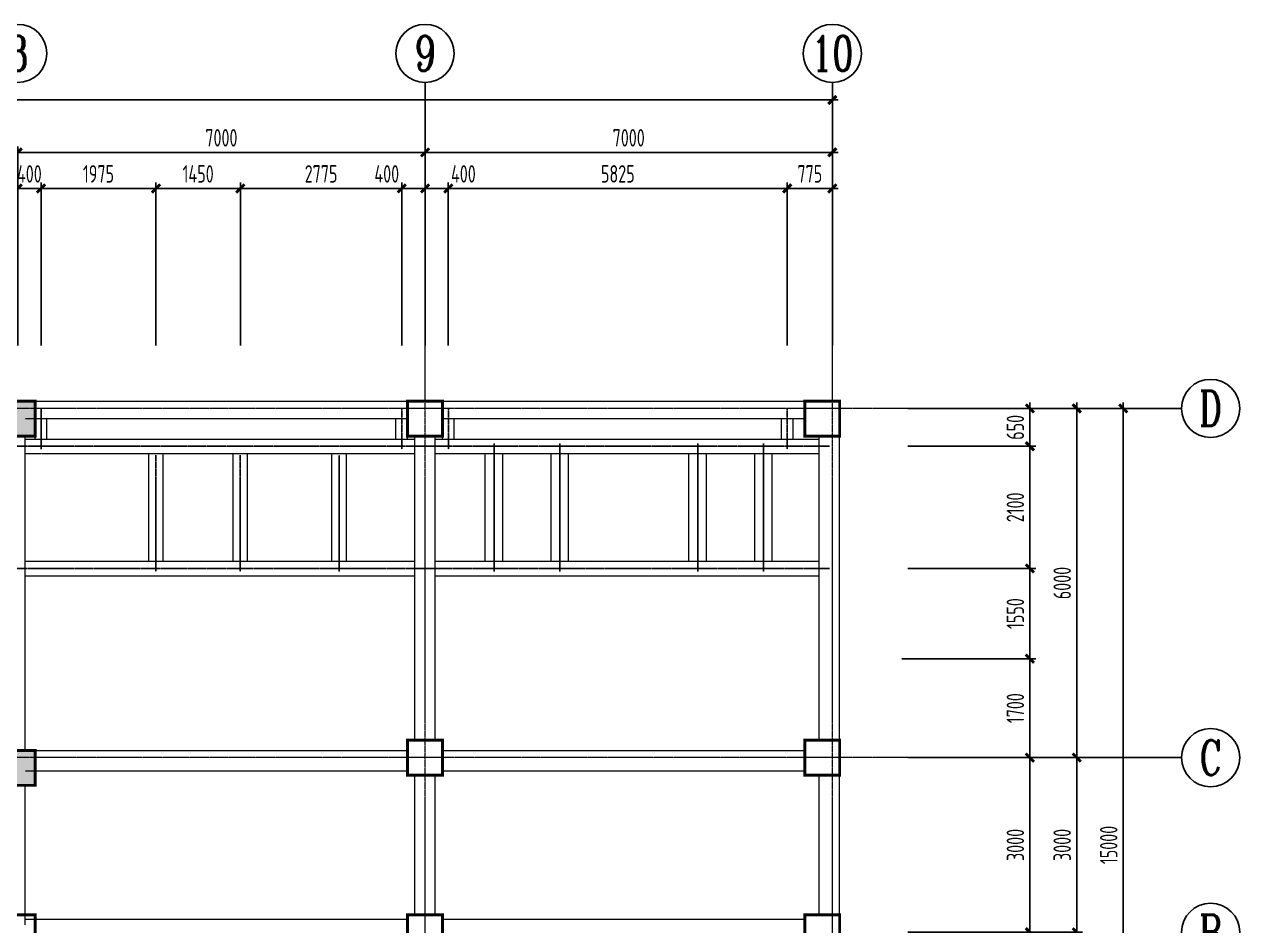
# Model space of a CAD drawing. Header units: millimetres. Extents: x 2470 to 71470, y 1213 to 29413.
# Drawn here: x 50582 to 71470, y 13926 to 29413 of the extents above; entities that cross this region are included whole.
import ezdxf
from ezdxf.enums import TextEntityAlignment as Align

# ---------------------------------------------------------------- set-up
doc = ezdxf.new("R2010")
doc.units = ezdxf.units.MM
doc.linetypes.add('CENTER', pattern=[2, 1.25, -0.25, 0.25, -0.25])
doc.linetypes.add('DASHED', pattern=[0.75, 0.5, -0.25])
for name, color, linetype in [('AXIS', 253, 'CENTER'), ('AXIS_DIM', 3, 'Continuous'), ('AXIS_NUM', 7, 'Continuous'), ('BEAM', 4, 'DASHED'), ('BEAM_CON', 4, 'Continuous'), ('COLU', 7, 'Continuous'), ('COLU_HATCH', 251, 'Continuous')]:
    doc.layers.add(name, color=color, linetype=linetype)
doc.styles.add('TSSD_Axis', font='Complex.shx', dxfattribs={"width": 0.7, "bigfont": 'hztxt.shx'})
doc.styles.add('TSSD_Dimension', font='Tssdeng.shx', dxfattribs={"width": 0.7, "bigfont": 'hztxt.shx'})
doc.dimstyles.new('TSSD_100_100$0', dxfattribs={"dimtxt": 300, "dimasz": 100, "dimexe": 100, "dimexo": 100, "dimgap": 100, "dimtad": 1, "dimdec": 0, "dimzin": 0, "dimdsep": 46, "dimtxsty": 'TSSD_Dimension', "dimblk": 'ARCHTICK', "dimblk1": 'ARCHTICK', "dimblk2": '_TSDBK', "dimcen": 0, "dimdle": 100, "dimclrt": 7, "dimadec": 1, "dimazin": 0, "dimtfac": 1, "dimtdec": 0, "dimtix": 1, "dimtmove": 2, "dimatfit": 3, "dimldrblk": '_TSDBK', "dimfxl": 1, "dimtolj": 1, "dimtzin": 0, "dimarcsym": 0})

# ---------------------------------------------------------------- blocks, each defined once
blk = doc.blocks.new('ts_axno')
at = {"color": 0, "linetype": 'ByBlock', "lineweight": -2}
blk.add_circle((0, 0), 0.5, dxfattribs=at)
at = {"color": 0, "linetype": 'ByBlock', "lineweight": -2, "style": 'TSSD_Axis', "width": 0.7}
blk.add_attdef('A', text='', height=0.6, dxfattribs=at).set_placement((0, 0), align=Align.MIDDLE_CENTER)
blk = doc.blocks.new('_ArchTick')
at = {"color": 0, "const_width": 0.5}
blk.add_lwpolyline([(-0.71, -0.71), (0.71, 0.71)], dxfattribs=at)
blk = doc.blocks.new('*D27')
at = {"layer": 'AXIS_DIM', "color": 0, "lineweight": -2, "transparency": 16777216}
for p, q in [((5059247, -70555), (5066447, -70555)), ((5059347, -73255), (5059347, -70455)), ((5066347, -73255), (5066347, -70455))]:
    blk.add_line(p, q, dxfattribs=at)
at = {"layer": 'Defpoints', "color": 0, "transparency": 16777216}
for p in [(5066347, -70555), (5059347, -73355), (5066347, -73355)]:
    blk.add_point(p, dxfattribs=at)
at = {"layer": 'AXIS_DIM', "color": 0, "lineweight": -2, "transparency": 16777216, "xscale": 100, "yscale": 100, "zscale": 100, "rotation": 180}
blk.add_blockref('_ArchTick', (5059347, -70555), dxfattribs=at)
at = {"layer": 'AXIS_DIM', "color": 0, "lineweight": -2, "transparency": 16777216, "xscale": 100, "yscale": 100, "zscale": 100}
blk.add_blockref('_ArchTick', (5066347, -70555), dxfattribs=at)
at = {"layer": 'AXIS_DIM', "color": 7, "transparency": 16777216, "insert": (5062847, -70305), "char_height": 300, "attachment_point": 5, "style": 'TSSD_Dimension'}
blk.add_mtext('\\A1;7000', dxfattribs=at)
blk = doc.blocks.new('_TSDBK')
blk.add_line((-1, 0), (1.5, 0))
at = {"const_width": 0.5}
blk.add_lwpolyline([(-0.7, -0.7), (0.7, 0.7)], dxfattribs=at)
blk = doc.blocks.new('*D28')
at = {"layer": 'AXIS_DIM', "color": 0, "lineweight": -2, "transparency": 16777216}
for p, q in [((5066247, -70555), (5073447, -70555)), ((5066347, -73255), (5066347, -70455)), ((5073347, -73255), (5073347, -70455))]:
    blk.add_line(p, q, dxfattribs=at)
at = {"layer": 'Defpoints', "color": 0, "transparency": 16777216}
for p in [(5073347, -70555), (5066347, -73355), (5073347, -73355)]:
    blk.add_point(p, dxfattribs=at)
at = {"layer": 'AXIS_DIM', "color": 0, "lineweight": -2, "transparency": 16777216, "xscale": 100, "yscale": 100, "zscale": 100, "rotation": 180}
blk.add_blockref('_ArchTick', (5066347, -70555), dxfattribs=at)
at = {"layer": 'AXIS_DIM', "color": 0, "lineweight": -2, "transparency": 16777216, "xscale": 100, "yscale": 100, "zscale": 100}
blk.add_blockref('_ArchTick', (5073347, -70555), dxfattribs=at)
at = {"layer": 'AXIS_DIM', "color": 7, "transparency": 16777216, "insert": (5069847, -70305), "char_height": 300, "attachment_point": 5, "style": 'TSSD_Dimension'}
blk.add_mtext('\\A1;7000', dxfattribs=at)
blk = doc.blocks.new('*D29')
at = {"layer": 'AXIS_DIM', "color": 0, "lineweight": -2, "transparency": 16777216}
for p, q in [((5018247, -69655), (5073447, -69655)), ((5018347, -73255), (5018347, -69555)), ((5073347, -73155), (5073347, -69555))]:
    blk.add_line(p, q, dxfattribs=at)
at = {"layer": 'Defpoints', "color": 0, "transparency": 16777216}
for p in [(5073347, -69655), (5073347, -73255), (5018347, -73355)]:
    blk.add_point(p, dxfattribs=at)
at = {"layer": 'AXIS_DIM', "color": 0, "lineweight": -2, "transparency": 16777216, "xscale": 100, "yscale": 100, "zscale": 100, "rotation": 180}
blk.add_blockref('_ArchTick', (5018347, -69655), dxfattribs=at)
at = {"layer": 'AXIS_DIM', "color": 0, "lineweight": -2, "transparency": 16777216, "xscale": 100, "yscale": 100, "zscale": 100}
blk.add_blockref('_ArchTick', (5073347, -69655), dxfattribs=at)
at = {"layer": 'AXIS_DIM', "color": 7, "transparency": 16777216, "insert": (5045847, -69405), "char_height": 300, "attachment_point": 5, "style": 'TSSD_Dimension'}
blk.add_mtext('\\A1;55000', dxfattribs=at)
blk = doc.blocks.new('*D33')
at = {"layer": 'AXIS_DIM', "color": 0, "lineweight": -2, "transparency": 16777216}
for p, q in [((5066247, -71175), (5066847, -71175)), ((5066347, -73875), (5066347, -71075)), ((5066747, -73875), (5066747, -71075))]:
    blk.add_line(p, q, dxfattribs=at)
at = {"layer": 'Defpoints', "color": 0, "transparency": 16777216}
for p in [(5066747, -71175), (5066347, -73975), (5066747, -73975)]:
    blk.add_point(p, dxfattribs=at)
at = {"layer": 'AXIS_DIM', "color": 0, "lineweight": -2, "transparency": 16777216, "xscale": 100, "yscale": 100, "zscale": 100, "rotation": 180}
blk.add_blockref('_ArchTick', (5066347, -71175), dxfattribs=at)
at = {"layer": 'AXIS_DIM', "color": 0, "lineweight": -2, "transparency": 16777216, "xscale": 100, "yscale": 100, "zscale": 100}
blk.add_blockref('_ArchTick', (5066747, -71175), dxfattribs=at)
at = {"layer": 'AXIS_DIM', "color": 7, "transparency": 16777216, "insert": (5067006, -70925), "char_height": 300, "attachment_point": 5, "style": 'TSSD_Dimension'}
blk.add_mtext('\\A1;400', dxfattribs=at)
blk = doc.blocks.new('*D46')
at = {"layer": 'AXIS_DIM', "color": 0, "lineweight": -2, "transparency": 16777216}
for p, q in [((5075447, -80955), (5077647, -80955)), ((5077547, -84055), (5077547, -80855)), ((5075447, -83955), (5077647, -83955))]:
    blk.add_line(p, q, dxfattribs=at)
at = {"layer": 'Defpoints', "color": 0, "transparency": 16777216}
for p in [(5075347, -80955), (5077547, -80955), (5075347, -83955)]:
    blk.add_point(p, dxfattribs=at)
at = {"layer": 'AXIS_DIM', "color": 0, "lineweight": -2, "transparency": 16777216, "xscale": 100, "yscale": 100, "zscale": 100}
for p, rotation in [((5077547, -80955), 90), ((5077547, -83955), 270)]:
    blk.add_blockref('_ArchTick', p, dxfattribs=dict(at, rotation=rotation))
at = {"layer": 'AXIS_DIM', "color": 7, "transparency": 16777216, "insert": (5077297, -82455), "char_height": 300, "attachment_point": 5, "rotation": 90, "style": 'TSSD_Dimension'}
blk.add_mtext('\\A1;3000', dxfattribs=at)
blk = doc.blocks.new('*D47')
at = {"layer": 'AXIS_DIM', "color": 0, "lineweight": -2, "transparency": 16777216}
for p, q in [((5075447, -74955), (5077647, -74955)), ((5077547, -81055), (5077547, -74855)), ((5075447, -80955), (5077647, -80955))]:
    blk.add_line(p, q, dxfattribs=at)
at = {"layer": 'Defpoints', "color": 0, "transparency": 16777216}
for p in [(5075347, -74955), (5077547, -74955), (5075347, -80955)]:
    blk.add_point(p, dxfattribs=at)
at = {"layer": 'AXIS_DIM', "color": 0, "lineweight": -2, "transparency": 16777216, "xscale": 100, "yscale": 100, "zscale": 100}
for p, rotation in [((5077547, -74955), 90), ((5077547, -80955), 270)]:
    blk.add_blockref('_ArchTick', p, dxfattribs=dict(at, rotation=rotation))
at = {"layer": 'AXIS_DIM', "color": 7, "transparency": 16777216, "insert": (5077297, -77955), "char_height": 300, "attachment_point": 5, "rotation": 90, "style": 'TSSD_Dimension'}
blk.add_mtext('\\A1;6000', dxfattribs=at)
blk = doc.blocks.new('*D48')
at = {"layer": 'AXIS_DIM', "color": 0, "lineweight": -2, "transparency": 16777216}
for p, q in [((5075447, -74955), (5078447, -74955)), ((5078347, -90055), (5078347, -74855)), ((5075447, -89955), (5078447, -89955))]:
    blk.add_line(p, q, dxfattribs=at)
at = {"layer": 'Defpoints', "color": 0, "transparency": 16777216}
for p in [(5075347, -74955), (5078347, -74955), (5075347, -89955)]:
    blk.add_point(p, dxfattribs=at)
at = {"layer": 'AXIS_DIM', "color": 0, "lineweight": -2, "transparency": 16777216, "xscale": 100, "yscale": 100, "zscale": 100}
for p, rotation in [((5078347, -74955), 90), ((5078347, -89955), 270)]:
    blk.add_blockref('_ArchTick', p, dxfattribs=dict(at, rotation=rotation))
at = {"layer": 'AXIS_DIM', "color": 7, "transparency": 16777216, "insert": (5078097, -82455), "char_height": 300, "attachment_point": 5, "rotation": 90, "style": 'TSSD_Dimension'}
blk.add_mtext('\\A1;15000', dxfattribs=at)
blk = doc.blocks.new('*D50')
at = {"layer": 'AXIS_DIM', "color": 0, "lineweight": -2, "transparency": 16777216}
for p, q in [((5074642, -80955), (5076842, -80955)), ((5076742, -84055), (5076742, -80855)), ((5074642, -83955), (5076842, -83955))]:
    blk.add_line(p, q, dxfattribs=at)
at = {"layer": 'Defpoints', "color": 0, "transparency": 16777216}
for p in [(5074542, -80955), (5076742, -80955), (5074542, -83955)]:
    blk.add_point(p, dxfattribs=at)
at = {"layer": 'AXIS_DIM', "color": 0, "lineweight": -2, "transparency": 16777216, "xscale": 100, "yscale": 100, "zscale": 100}
for p, rotation in [((5076742, -80955), 90), ((5076742, -83955), 270)]:
    blk.add_blockref('_ArchTick', p, dxfattribs=dict(at, rotation=rotation))
at = {"layer": 'AXIS_DIM', "color": 7, "transparency": 16777216, "insert": (5076492, -82455), "char_height": 300, "attachment_point": 5, "rotation": 90, "style": 'TSSD_Dimension'}
blk.add_mtext('\\A1;3000', dxfattribs=at)
blk = doc.blocks.new('*D51')
at = {"layer": 'AXIS_DIM', "color": 0, "lineweight": -2, "transparency": 16777216}
for p, q in [((5076742, -81055), (5076742, -79155)), ((5074539, -79255), (5076842, -79255)), ((5074642, -80955), (5076842, -80955))]:
    blk.add_line(p, q, dxfattribs=at)
at = {"layer": 'Defpoints', "color": 0, "transparency": 16777216}
for p in [(5074439, -79255), (5076742, -79255), (5074542, -80955)]:
    blk.add_point(p, dxfattribs=at)
at = {"layer": 'AXIS_DIM', "color": 0, "lineweight": -2, "transparency": 16777216, "xscale": 100, "yscale": 100, "zscale": 100}
for p, rotation in [((5076742, -79255), 90), ((5076742, -80955), 270)]:
    blk.add_blockref('_ArchTick', p, dxfattribs=dict(at, rotation=rotation))
at = {"layer": 'AXIS_DIM', "color": 7, "transparency": 16777216, "insert": (5076492, -80105), "char_height": 300, "attachment_point": 5, "rotation": 90, "style": 'TSSD_Dimension'}
blk.add_mtext('\\A1;1700', dxfattribs=at)
blk = doc.blocks.new('*D66')
at = {"layer": 'AXIS_DIM', "color": 0, "lineweight": -2, "transparency": 16777216}
for p, q in [((5065847, -71175), (5066447, -71175)), ((5065947, -73875), (5065947, -71075)), ((5066347, -73875), (5066347, -71075))]:
    blk.add_line(p, q, dxfattribs=at)
at = {"layer": 'Defpoints', "color": 0, "transparency": 16777216}
for p in [(5066347, -71175), (5065947, -73975), (5066347, -73975)]:
    blk.add_point(p, dxfattribs=at)
at = {"layer": 'AXIS_DIM', "color": 0, "lineweight": -2, "transparency": 16777216, "xscale": 100, "yscale": 100, "zscale": 100, "rotation": 180}
blk.add_blockref('_ArchTick', (5065947, -71175), dxfattribs=at)
at = {"layer": 'AXIS_DIM', "color": 0, "lineweight": -2, "transparency": 16777216, "xscale": 100, "yscale": 100, "zscale": 100}
blk.add_blockref('_ArchTick', (5066347, -71175), dxfattribs=at)
at = {"layer": 'AXIS_DIM', "color": 7, "transparency": 16777216, "insert": (5065689, -70925), "char_height": 300, "attachment_point": 5, "style": 'TSSD_Dimension'}
blk.add_mtext('\\A1;400', dxfattribs=at)
blk = doc.blocks.new('*D67')
at = {"layer": 'AXIS_DIM', "color": 0, "lineweight": -2, "transparency": 16777216}
for p, q in [((5059347, -71175), (5059247, -71175)), ((5059347, -73875), (5059347, -71075)), ((5059347, -71175), (5059747, -71175)), ((5059747, -73875), (5059747, -71075)), ((5059747, -71175), (5059847, -71175))]:
    blk.add_line(p, q, dxfattribs=at)
at = {"layer": 'Defpoints', "color": 0, "transparency": 16777216}
for p in [(5059747, -71175), (5059347, -73975), (5059747, -73975)]:
    blk.add_point(p, dxfattribs=at)
at = {"layer": 'AXIS_DIM', "color": 0, "lineweight": -2, "transparency": 16777216, "xscale": 100, "yscale": 100, "zscale": 100}
blk.add_blockref('_ArchTick', (5059347, -71175), dxfattribs=at)
at = {"layer": 'AXIS_DIM', "color": 0, "lineweight": -2, "transparency": 16777216, "xscale": 100, "yscale": 100, "zscale": 100, "rotation": 180}
blk.add_blockref('_ArchTick', (5059747, -71175), dxfattribs=at)
at = {"layer": 'AXIS_DIM', "color": 7, "transparency": 16777216, "insert": (5059547, -70925), "char_height": 300, "attachment_point": 5, "style": 'TSSD_Dimension'}
blk.add_mtext('\\A1;400', dxfattribs=at)
blk = doc.blocks.new('*D68')
at = {"layer": 'AXIS_DIM', "color": 0, "lineweight": -2, "transparency": 16777216}
for p, q in [((5059647, -71175), (5061823, -71175)), ((5059747, -73875), (5059747, -71075)), ((5061723, -73875), (5061723, -71075))]:
    blk.add_line(p, q, dxfattribs=at)
at = {"layer": 'Defpoints', "color": 0, "transparency": 16777216}
for p in [(5061723, -71175), (5059747, -73975), (5061723, -73975)]:
    blk.add_point(p, dxfattribs=at)
at = {"layer": 'AXIS_DIM', "color": 0, "lineweight": -2, "transparency": 16777216, "xscale": 100, "yscale": 100, "zscale": 100, "rotation": 180}
blk.add_blockref('_ArchTick', (5059747, -71175), dxfattribs=at)
at = {"layer": 'AXIS_DIM', "color": 0, "lineweight": -2, "transparency": 16777216, "xscale": 100, "yscale": 100, "zscale": 100}
blk.add_blockref('_ArchTick', (5061723, -71175), dxfattribs=at)
at = {"layer": 'AXIS_DIM', "color": 7, "transparency": 16777216, "insert": (5060735, -70925), "char_height": 300, "attachment_point": 5, "style": 'TSSD_Dimension'}
blk.add_mtext('\\A1;1975', dxfattribs=at)
blk = doc.blocks.new('*D69')
at = {"layer": 'AXIS_DIM', "color": 0, "lineweight": -2, "transparency": 16777216}
for p, q in [((5066647, -71175), (5072672, -71175)), ((5066747, -73875), (5066747, -71075)), ((5072572, -73875), (5072572, -71075))]:
    blk.add_line(p, q, dxfattribs=at)
at = {"layer": 'Defpoints', "color": 0, "transparency": 16777216}
for p in [(5072572, -71175), (5066747, -73975), (5072572, -73975)]:
    blk.add_point(p, dxfattribs=at)
at = {"layer": 'AXIS_DIM', "color": 0, "lineweight": -2, "transparency": 16777216, "xscale": 100, "yscale": 100, "zscale": 100, "rotation": 180}
blk.add_blockref('_ArchTick', (5066747, -71175), dxfattribs=at)
at = {"layer": 'AXIS_DIM', "color": 0, "lineweight": -2, "transparency": 16777216, "xscale": 100, "yscale": 100, "zscale": 100}
blk.add_blockref('_ArchTick', (5072572, -71175), dxfattribs=at)
at = {"layer": 'AXIS_DIM', "color": 7, "transparency": 16777216, "insert": (5069660, -70925), "char_height": 300, "attachment_point": 5, "style": 'TSSD_Dimension'}
blk.add_mtext('\\A1;5825', dxfattribs=at)
blk = doc.blocks.new('*D70')
at = {"layer": 'AXIS_DIM', "color": 0, "lineweight": -2, "transparency": 16777216}
for p, q in [((5072472, -71175), (5073447, -71175)), ((5072572, -73875), (5072572, -71075)), ((5073347, -73875), (5073347, -71075))]:
    blk.add_line(p, q, dxfattribs=at)
at = {"layer": 'Defpoints', "color": 0, "transparency": 16777216}
for p in [(5073347, -71175), (5072572, -73975), (5073347, -73975)]:
    blk.add_point(p, dxfattribs=at)
at = {"layer": 'AXIS_DIM', "color": 0, "lineweight": -2, "transparency": 16777216, "xscale": 100, "yscale": 100, "zscale": 100, "rotation": 180}
blk.add_blockref('_ArchTick', (5072572, -71175), dxfattribs=at)
at = {"layer": 'AXIS_DIM', "color": 0, "lineweight": -2, "transparency": 16777216, "xscale": 100, "yscale": 100, "zscale": 100}
blk.add_blockref('_ArchTick', (5073347, -71175), dxfattribs=at)
at = {"layer": 'AXIS_DIM', "color": 7, "transparency": 16777216, "insert": (5072960, -70925), "char_height": 300, "attachment_point": 5, "style": 'TSSD_Dimension'}
blk.add_mtext('\\A1;775', dxfattribs=at)
blk = doc.blocks.new('*D98')
at = {"layer": 'AXIS_DIM', "color": 0, "lineweight": -2, "transparency": 16777216}
for p, q in [((5076742, -79355), (5076742, -77605)), ((5074642, -77705), (5076842, -77705)), ((5074539, -79255), (5076842, -79255))]:
    blk.add_line(p, q, dxfattribs=at)
at = {"layer": 'Defpoints', "color": 0, "transparency": 16777216}
for p in [(5074542, -77705), (5076742, -77705), (5074439, -79255)]:
    blk.add_point(p, dxfattribs=at)
at = {"layer": 'AXIS_DIM', "color": 0, "lineweight": -2, "transparency": 16777216, "xscale": 100, "yscale": 100, "zscale": 100}
for p, rotation in [((5076742, -77705), 90), ((5076742, -79255), 270)]:
    blk.add_blockref('_ArchTick', p, dxfattribs=dict(at, rotation=rotation))
at = {"layer": 'AXIS_DIM', "color": 7, "transparency": 16777216, "insert": (5076492, -78480), "char_height": 300, "attachment_point": 5, "rotation": 90, "style": 'TSSD_Dimension'}
blk.add_mtext('\\A1;1550', dxfattribs=at)
blk = doc.blocks.new('*D99')
at = {"layer": 'AXIS_DIM', "color": 0, "lineweight": -2, "transparency": 16777216}
for p, q in [((5074642, -74955), (5076842, -74955)), ((5076742, -75705), (5076742, -74855)), ((5074642, -75605), (5076842, -75605))]:
    blk.add_line(p, q, dxfattribs=at)
at = {"layer": 'Defpoints', "color": 0, "transparency": 16777216}
for p in [(5074542, -74955), (5076742, -74955), (5074542, -75605)]:
    blk.add_point(p, dxfattribs=at)
at = {"layer": 'AXIS_DIM', "color": 0, "lineweight": -2, "transparency": 16777216, "xscale": 100, "yscale": 100, "zscale": 100}
for p, rotation in [((5076742, -74955), 90), ((5076742, -75605), 270)]:
    blk.add_blockref('_ArchTick', p, dxfattribs=dict(at, rotation=rotation))
at = {"layer": 'AXIS_DIM', "color": 7, "transparency": 16777216, "insert": (5076492, -75280), "char_height": 300, "attachment_point": 5, "rotation": 90, "style": 'TSSD_Dimension'}
blk.add_mtext('\\A1;650', dxfattribs=at)
blk = doc.blocks.new('*D100')
at = {"layer": 'AXIS_DIM', "color": 0, "lineweight": -2, "transparency": 16777216}
for p, q in [((5074642, -75605), (5076842, -75605)), ((5076742, -77805), (5076742, -75505)), ((5074642, -77705), (5076842, -77705))]:
    blk.add_line(p, q, dxfattribs=at)
at = {"layer": 'Defpoints', "color": 0, "transparency": 16777216}
for p in [(5074542, -75605), (5076742, -75605), (5074542, -77705)]:
    blk.add_point(p, dxfattribs=at)
at = {"layer": 'AXIS_DIM', "color": 0, "lineweight": -2, "transparency": 16777216, "xscale": 100, "yscale": 100, "zscale": 100}
for p, rotation in [((5076742, -75605), 90), ((5076742, -77705), 270)]:
    blk.add_blockref('_ArchTick', p, dxfattribs=dict(at, rotation=rotation))
at = {"layer": 'AXIS_DIM', "color": 7, "transparency": 16777216, "insert": (5076492, -76655), "char_height": 300, "attachment_point": 5, "rotation": 90, "style": 'TSSD_Dimension'}
blk.add_mtext('\\A1;2100', dxfattribs=at)
blk = doc.blocks.new('*D42')
at = {"layer": 'AXIS_DIM', "color": 0, "lineweight": -2, "transparency": 16777216}
for p, q in [((5061623, -71175), (5063273, -71175)), ((5061723, -73875), (5061723, -71075)), ((5063173, -73875), (5063173, -71075))]:
    blk.add_line(p, q, dxfattribs=at)
at = {"layer": 'Defpoints', "color": 0, "transparency": 16777216}
for p in [(5063173, -71175), (5061723, -73975), (5063173, -73975)]:
    blk.add_point(p, dxfattribs=at)
at = {"layer": 'AXIS_DIM', "color": 0, "lineweight": -2, "transparency": 16777216, "xscale": 100, "yscale": 100, "zscale": 100, "rotation": 180}
blk.add_blockref('_ArchTick', (5061723, -71175), dxfattribs=at)
at = {"layer": 'AXIS_DIM', "color": 0, "lineweight": -2, "transparency": 16777216, "xscale": 100, "yscale": 100, "zscale": 100}
blk.add_blockref('_ArchTick', (5063173, -71175), dxfattribs=at)
at = {"layer": 'AXIS_DIM', "color": 7, "transparency": 16777216, "insert": (5062448, -70925), "char_height": 300, "attachment_point": 5, "style": 'TSSD_Dimension'}
blk.add_mtext('\\A1;1450', dxfattribs=at)
blk = doc.blocks.new('*D43')
at = {"layer": 'AXIS_DIM', "color": 0, "lineweight": -2, "transparency": 16777216}
for p, q in [((5063073, -71175), (5066047, -71175)), ((5063173, -73875), (5063173, -71075)), ((5065947, -73875), (5065947, -71075))]:
    blk.add_line(p, q, dxfattribs=at)
at = {"layer": 'Defpoints', "color": 0, "transparency": 16777216}
for p in [(5065947, -71175), (5063173, -73975), (5065947, -73975)]:
    blk.add_point(p, dxfattribs=at)
at = {"layer": 'AXIS_DIM', "color": 0, "lineweight": -2, "transparency": 16777216, "xscale": 100, "yscale": 100, "zscale": 100, "rotation": 180}
blk.add_blockref('_ArchTick', (5063173, -71175), dxfattribs=at)
at = {"layer": 'AXIS_DIM', "color": 0, "lineweight": -2, "transparency": 16777216, "xscale": 100, "yscale": 100, "zscale": 100}
blk.add_blockref('_ArchTick', (5065947, -71175), dxfattribs=at)
at = {"layer": 'AXIS_DIM', "color": 7, "transparency": 16777216, "insert": (5064560, -70925), "char_height": 300, "attachment_point": 5, "style": 'TSSD_Dimension'}
blk.add_mtext('\\A1;2775', dxfattribs=at)
blk = doc.blocks.new('1001')
at = {"layer": 'COLU_HATCH'}
for points in [[(5059647.5, -75430.4), (5059647.5, -74830.4), (5059047.5, -74830.4), (5059047.5, -75430.4)], [(5059647.5, -81430.4), (5059647.5, -80830.4), (5059047.5, -80830.4), (5059047.5, -81430.4)]]:
    blk.add_hatch(color=256, dxfattribs=at).paths.add_polyline_path(points)
at = {"layer": 'AXIS', "lineweight": 18}
for p, q in [((5066347.5, -91555.4), (5066347.5, -72955.4)), ((5073347.5, -91555.4), (5073347.5, -72955.4)), ((5076351.6, -74955.4), (5016347.5, -74955.4)), ((5076351.6, -80955.4), (5016347.5, -80955.4))]:
    blk.add_line(p, q, dxfattribs=at)
at = {"layer": 'AXIS'}
for p, q in [((5059747.5, -74955.4), (5059747.5, -75655.4)), ((5065947.5, -75655.4), (5065947.5, -74955.4)), ((5066747.5, -75655.4), (5066747.5, -74955.4)), ((5072572.5, -75655.4), (5072572.5, -74955.4)), ((5073297.5, -75605.4), (5059297.5, -75605.4)), ((5067532.5, -75555.4), (5067532.5, -77755.4)), ((5068662.5, -75555.4), (5068662.5, -77755.4)), ((5071032.5, -75555.4), (5071032.5, -77755.4)), ((5072162.5, -75555.4), (5072162.5, -77755.4)), ((5061722.5, -77755.4), (5061722.5, -75755.4)), ((5063172.5, -77755.4), (5063172.5, -75755.4)), ((5064872.5, -75755.4), (5064872.5, -77755.4)), ((5073297.5, -77705.4), (5059297.5, -77705.4))]:
    blk.add_line(p, q, dxfattribs=at)
at = {"layer": 'AXIS_NUM'}
for p, q in [((5066347.5, -73355.4), (5066347.5, -69355.4)), ((5073347.5, -73355.4), (5073347.5, -69355.4)), ((5075347.5, -74955.4), (5079347.5, -74955.4)), ((5075347.5, -80955.4), (5079347.5, -80955.4))]:
    blk.add_line(p, q, dxfattribs=at)
at = {"layer": 'BEAM', "lineweight": 18}
for p, q in [((5059472.5, -75130.4), (5059847.5, -75130.4)), ((5059647.5, -75480.4), (5059647.5, -75130.4)), ((5065847.5, -75130.4), (5066047.5, -75130.4)), ((5066647.5, -75130.4), (5066847.5, -75130.4)), ((5072472.5, -75130.4), (5072872.5, -75130.4)), ((5072672.5, -75480.4), (5072672.5, -75130.4)), ((5059472.5, -79255.4), (5059472.5, -75430.4)), ((5059472.5, -75480.4), (5059747.5, -75480.4)), ((5065947.5, -75480.4), (5066172.5, -75480.4)), ((5066047.5, -75480.4), (5066047.5, -75430.4)), ((5066172.5, -75930.4), (5066172.5, -75430.4)), ((5066522.5, -75930.4), (5066522.5, -75430.4)), ((5066522.5, -80655.4), (5066522.5, -75430.4)), ((5066522.5, -75480.4), (5066747.5, -75480.4)), ((5066647.5, -75480.4), (5066647.5, -75430.4)), ((5072572.5, -75480.4), (5073122.5, -75480.4)), ((5073122.5, -77830.4), (5073122.5, -75430.4)), ((5059472.5, -75730.4), (5059747.5, -75730.4)), ((5059747.5, -75730.4), (5065947.5, -75730.4)), ((5061597.5, -77355.4), (5061597.5, -75730.4)), ((5063297.5, -77355.4), (5063297.5, -75730.4)), ((5064747.5, -75930.4), (5064747.5, -75730.4)), ((5064997.5, -75930.4), (5064997.5, -75730.4)), ((5065947.5, -75730.4), (5066172.5, -75730.4)), ((5066522.5, -75730.4), (5066747.5, -75730.4)), ((5066747.5, -75730.4), (5072572.5, -75730.4)), ((5067382.5, -77580.4), (5067382.5, -75730.4)), ((5067682.5, -77580.4), (5067682.5, -75730.4)), ((5068512.5, -77580.4), (5068512.5, -75730.4)), ((5068812.5, -77580.4), (5068812.5, -75730.4)), ((5070882.5, -77580.4), (5070882.5, -75730.4)), ((5071182.5, -77580.4), (5071182.5, -75730.4)), ((5072012.5, -77580.4), (5072012.5, -75730.4)), ((5072312.5, -77580.4), (5072312.5, -75730.4)), ((5072572.5, -75730.4), (5073122.5, -75730.4)), ((5064747.5, -77280.4), (5064747.5, -75930.4)), ((5066522.5, -77280.4), (5066522.5, -75930.4)), ((5064747.5, -77580.4), (5064747.5, -77280.4)), ((5064997.5, -77580.4), (5064997.5, -77280.4)), ((5066172.5, -80655.4), (5066172.5, -77280.4)), ((5066522.5, -80655.4), (5066522.5, -77280.4)), ((5061597.5, -77580.4), (5061597.5, -77355.4)), ((5063297.5, -77580.4), (5063297.5, -77355.4)), ((5059472.5, -77580.4), (5061722.5, -77580.4)), ((5063172.5, -77580.4), (5066172.5, -77580.4)), ((5066522.5, -77580.4), (5067222.5, -77580.4)), ((5067222.5, -77580.4), (5068972.5, -77580.4)), ((5068972.5, -77580.4), (5070722.5, -77580.4)), ((5070722.5, -77580.4), (5072352.5, -77580.4)), ((5072352.5, -77580.4), (5073122.5, -77580.4)), ((5072472.5, -77830.4), (5073122.5, -77830.4)), ((5059472.5, -80830.4), (5059472.5, -79255.4)), ((5059472.5, -81180.4), (5066047.5, -81180.4)), ((5066647.5, -81180.4), (5072872.5, -81180.4)), ((5059472.5, -83830.4), (5059472.5, -81430.4)), ((5066172.5, -83655.4), (5066172.5, -81255.4)), ((5066522.5, -83655.4), (5066522.5, -81255.4)), ((5073122.5, -83655.4), (5073122.5, -81255.4)), ((5059472.5, -83730.4), (5066047.5, -83730.4)), ((5066647.5, -83730.4), (5072872.5, -83730.4))]:
    blk.add_line(p, q, dxfattribs=at)
at = {"layer": 'BEAM_CON', "lineweight": 18}
for p, q in [((5059472.5, -74830.4), (5059747.5, -74830.4)), ((5059472.5, -74830.4), (5059747.5, -74830.4)), ((5059747.5, -74830.4), (5065947.5, -74830.4)), ((5059747.5, -74830.4), (5065947.5, -74830.4)), ((5065947.5, -74830.4), (5066047.5, -74830.4)), ((5065947.5, -74830.4), (5066047.5, -74830.4)), ((5066647.5, -74830.4), (5066747.5, -74830.4)), ((5066647.5, -74830.4), (5066747.5, -74830.4)), ((5066747.5, -74830.4), (5072572.5, -74830.4)), ((5066747.5, -74830.4), (5072572.5, -74830.4)), ((5072572.5, -74830.4), (5072872.5, -74830.4)), ((5072572.5, -74830.4), (5072872.5, -74830.4)), ((5059647.5, -75130.4), (5065947.5, -75130.4)), ((5059847.5, -75480.4), (5059847.5, -75130.4)), ((5065847.5, -75480.4), (5065847.5, -75130.4)), ((5066747.5, -75130.4), (5072672.5, -75130.4)), ((5066847.5, -75480.4), (5066847.5, -75130.4)), ((5072472.5, -75480.4), (5072472.5, -75130.4)), ((5059472.5, -75480.4), (5059472.5, -75430.4)), ((5059747.5, -75480.4), (5065947.5, -75480.4)), ((5066747.5, -75480.4), (5072572.5, -75480.4)), ((5073472.5, -80655.4), (5073472.5, -75430.4)), ((5059472.5, -77580.4), (5059472.5, -75730.4)), ((5061847.5, -77355.4), (5061847.5, -75730.4)), ((5063047.5, -77355.4), (5063047.5, -75730.4)), ((5064997.5, -77280.4), (5064997.5, -75930.4)), ((5066172.5, -77280.4), (5066172.5, -75930.4)), ((5061847.5, -77580.4), (5061847.5, -77355.4)), ((5063047.5, -77580.4), (5063047.5, -77355.4)), ((5061722.5, -77580.4), (5063172.5, -77580.4)), ((5059472.5, -77830.4), (5061722.5, -77830.4)), ((5059472.5, -79255.4), (5059472.5, -77830.4)), ((5061722.5, -77830.4), (5063172.5, -77830.4)), ((5063172.5, -77830.4), (5066172.5, -77830.4)), ((5066522.5, -77830.4), (5072472.5, -77830.4)), ((5073122.5, -80655.4), (5073122.5, -77830.4)), ((5059472.5, -79880.4), (5059472.5, -79255.4)), ((5059472.5, -80830.4), (5059472.5, -80130.4)), ((5059472.5, -80830.4), (5066047.5, -80830.4)), ((5066647.5, -80830.4), (5072872.5, -80830.4)), ((5059472.5, -83830.4), (5059472.5, -81430.4)), ((5073472.5, -83655.4), (5073472.5, -81255.4))]:
    blk.add_line(p, q, dxfattribs=at)
at = {"layer": 'COLU', "const_width": 50}
for points in [[(5059647.5, -75430.4), (5059647.5, -74830.4), (5059047.5, -74830.4), (5059047.5, -75430.4)], [(5066647.5, -75430.4), (5066647.5, -74830.4), (5066047.5, -74830.4), (5066047.5, -75430.4)], [(5073472.5, -75430.4), (5073472.5, -74830.4), (5072872.5, -74830.4), (5072872.5, -75430.4)], [(5059647.5, -81430.4), (5059647.5, -80830.4), (5059047.5, -80830.4), (5059047.5, -81430.4)], [(5066647.5, -81255.4), (5066647.5, -80655.4), (5066047.5, -80655.4), (5066047.5, -81255.4)], [(5073472.5, -81255.4), (5073472.5, -80655.4), (5072872.5, -80655.4), (5072872.5, -81255.4)], [(5059647.5, -84255.4), (5059647.5, -83655.4), (5059047.5, -83655.4), (5059047.5, -84255.4)], [(5066647.5, -84255.4), (5066647.5, -83655.4), (5066047.5, -83655.4), (5066047.5, -84255.4)], [(5073472.5, -84255.4), (5073472.5, -83655.4), (5072872.5, -83655.4), (5072872.5, -84255.4)]]:
    blk.add_lwpolyline(points, close=True, dxfattribs=at)
at = {"layer": 'AXIS_NUM'}
ref = blk.add_blockref('ts_axno', (5059347.5, -68855.4), dxfattribs=dict(at, xscale=-1000, yscale=1000, zscale=1000, rotation=180))
ref.add_attrib('8', '8', dxfattribs={"height": 600, "style": 'TSSD_Axis', "width": 0.7}).set_placement((5059347.5, -68855.4), align=Align.MIDDLE_CENTER)
ref = blk.add_blockref('ts_axno', (5066347.5, -68855.4), dxfattribs=dict(at, xscale=-1000, yscale=1000, zscale=1000, rotation=180))
ref.add_attrib('9', '9', dxfattribs={"height": 600, "style": 'TSSD_Axis', "width": 0.7}).set_placement((5066347.5, -68855.4), align=Align.MIDDLE_CENTER)
ref = blk.add_blockref('ts_axno', (5073347.5, -68855.4), dxfattribs=dict(at, xscale=-1000, yscale=1000, zscale=1000, rotation=180))
ref.add_attrib('10', '10', dxfattribs={"height": 600, "style": 'TSSD_Axis', "width": 0.7}).set_placement((5073347.5, -68855.4), align=Align.MIDDLE_CENTER)
ref = blk.add_blockref('ts_axno', (5079847.5, -74955.4), dxfattribs=dict(at, xscale=-1000, yscale=1000, zscale=1000))
ref.add_attrib('D', 'D', dxfattribs={"height": 600, "style": 'TSSD_Axis', "width": 0.7}).set_placement((5079847.5, -74955.4), align=Align.MIDDLE_CENTER)
ref = blk.add_blockref('ts_axno', (5079847.5, -80955.4), dxfattribs=dict(at, xscale=-1000, yscale=1000, zscale=1000))
ref.add_attrib('C', 'C', dxfattribs={"height": 600, "style": 'TSSD_Axis', "width": 0.7}).set_placement((5079847.5, -80955.4), align=Align.MIDDLE_CENTER)
ref = blk.add_blockref('ts_axno', (5079847.5, -83955.4), dxfattribs=dict(at, xscale=-1000, yscale=1000, zscale=1000))
ref.add_attrib('B', 'B', dxfattribs={"height": 600, "style": 'TSSD_Axis', "width": 0.7}).set_placement((5079847.5, -83955.4), align=Align.MIDDLE_CENTER)
at = {"layer": 'AXIS_DIM'}
for base, p1, p2, angle, picture, middle in [((5073347.5, -69655.4), (5018347.5, -73355.4), (5073347.5, -73255.4), 180, '*D29', (5045847.5, -69405.4)), ((5066347.5, -70555.4), (5059347.5, -73355.4), (5066347.5, -73355.4), 180, '*D27', (5062847.5, -70305.4)), ((5073347.5, -70555.4), (5066347.5, -73355.4), (5073347.5, -73355.4), 180, '*D28', (5069847.5, -70305.4)), ((5059747.5, -71175.4), (5059347.5, -73975.4), (5059747.5, -73975.4), 180, '*D67', (5059547.5, -70925.4)), ((5061722.5, -71175.4), (5059747.5, -73975.4), (5061722.5, -73975.4), 180, '*D68', (5060735, -70925.4)), ((5063172.5, -71175.4), (5061722.5, -73975.4), (5063172.5, -73975.4), 180, '*D42', (5062447.5, -70925.4)), ((5065947.5, -71175.4), (5063172.5, -73975.4), (5065947.5, -73975.4), 180, '*D43', (5064560, -70925.4)), ((5072572.5, -71175.4), (5066747.5, -73975.4), (5072572.5, -73975.4), 180, '*D69', (5069660, -70925.4)), ((5073347.5, -71175.4), (5072572.5, -73975.4), (5073347.5, -73975.4), 180, '*D70', (5072960, -70925.4)), ((5076742.2, -74955.4), (5074542.2, -75605.4), (5074542.2, -74955.4), 90, '*D99', (5076492.2, -75280.4)), ((5077547.5, -74955.4), (5075347.5, -80955.4), (5075347.5, -74955.4), 90, '*D47', (5077297.5, -77955.4)), ((5078347.5, -74955.4), (5075347.5, -89955.4), (5075347.5, -74955.4), 90, '*D48', (5078097.5, -82455.4)), ((5076742.2, -75605.4), (5074542.2, -77705.4), (5074542.2, -75605.4), 90, '*D100', (5076492.2, -76655.4)), ((5076742.2, -77705.4), (5074438.8, -79255.4), (5074542.2, -77705.4), 90, '*D98', (5076492.2, -78480.4)), ((5076742.2, -79255.4), (5074542.2, -80955.4), (5074438.8, -79255.4), 90, '*D51', (5076492.2, -80105.4)), ((5076742.2, -80955.4), (5074542.2, -83955.4), (5074542.2, -80955.4), 90, '*D50', (5076492.2, -82455.4)), ((5077547.5, -80955.4), (5075347.5, -83955.4), (5075347.5, -80955.4), 90, '*D46', (5077297.5, -82455.4))]:
    dim = blk.add_linear_dim(base=base, p1=p1, p2=p2, angle=angle, dimstyle='TSSD_100_100$0', dxfattribs=at)
    dim.commit()
    dim.dimension.update_dxf_attribs({"geometry": picture, "text_midpoint": middle})
for base, p1, p2, picture, middle in [((5066347.5, -71175.4), (5065947.5, -73975.4), (5066347.5, -73975.4), '*D66', (5065689.4, -70925.4)), ((5066747.5, -71175.4), (5066347.5, -73975.4), (5066747.5, -73975.4), '*D33', (5067005.5, -70925.4))]:
    dim = blk.add_linear_dim(base=base, p1=p1, p2=p2, angle=180, dimstyle='TSSD_100_100$0', dxfattribs=at)
    dim.commit()
    dim.dimension.update_dxf_attribs({"geometry": picture, "text_midpoint": middle, "dimtype": 128})

msp = doc.modelspace()

# ---------------------------------------------------------------- block references
at = {"layer": 'BEAM', "linetype": 'ByBlock'}
msp.add_blockref('1001', (-5008878, 97768), dxfattribs=at)

doc.saveas('drawing.dxf')
